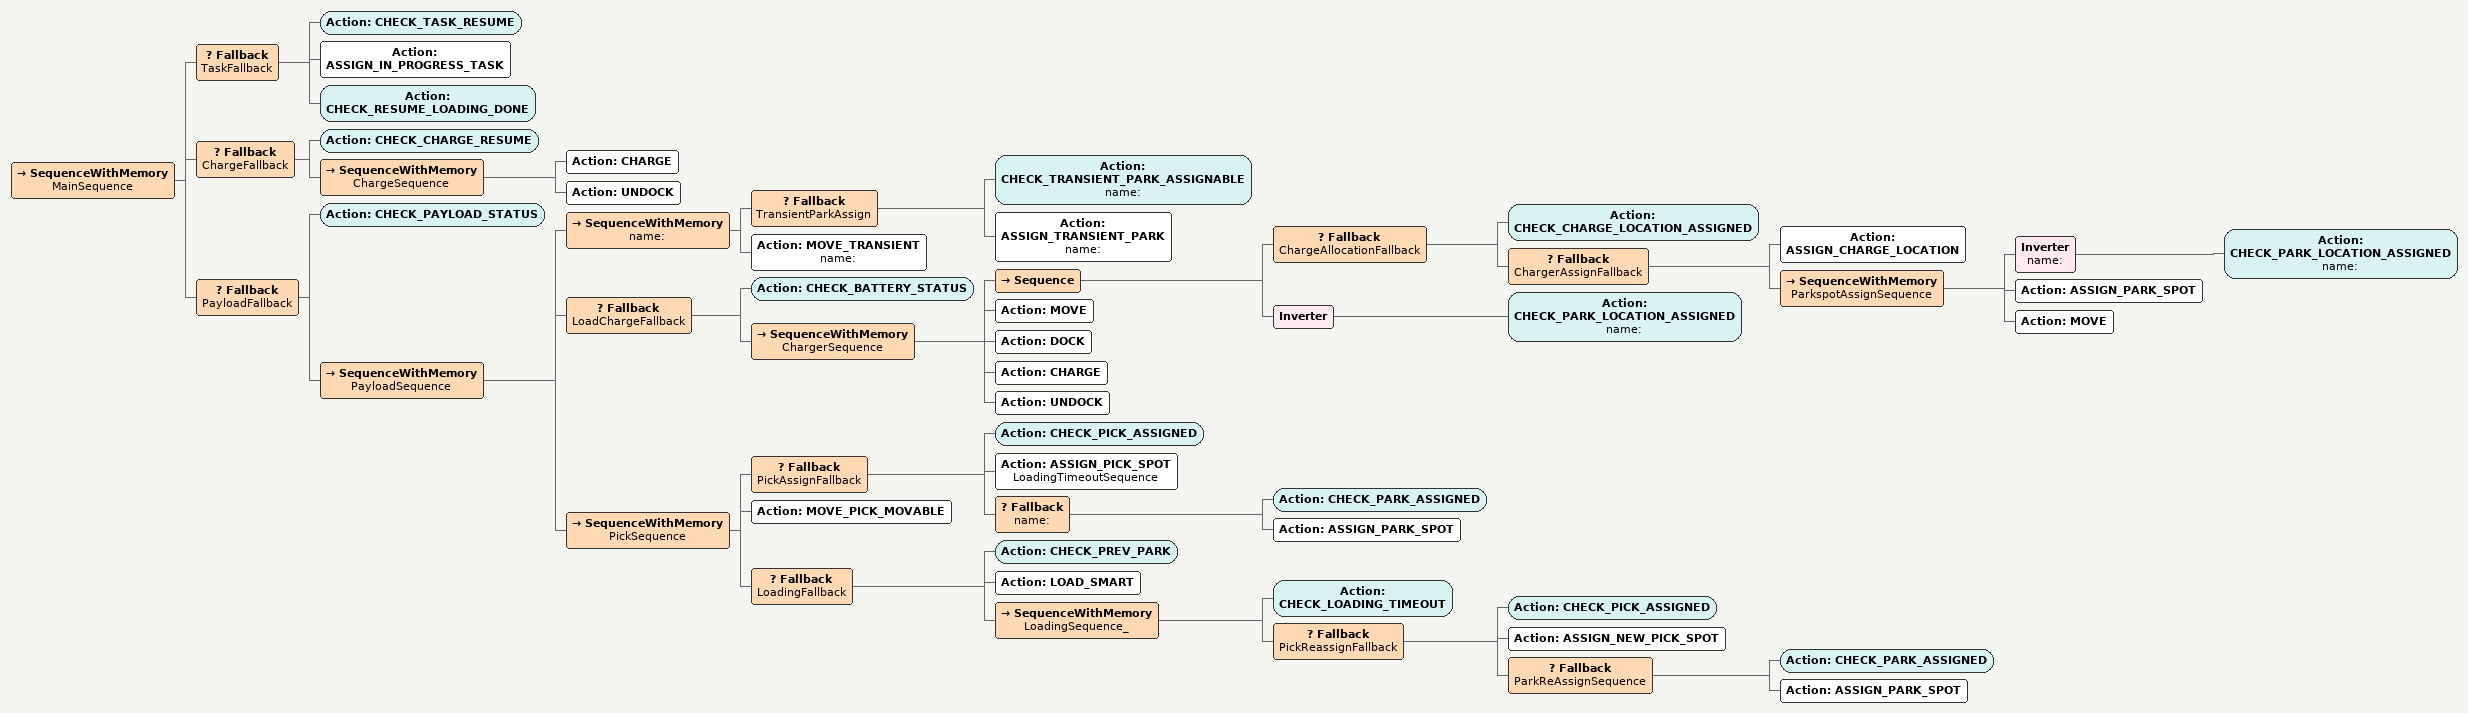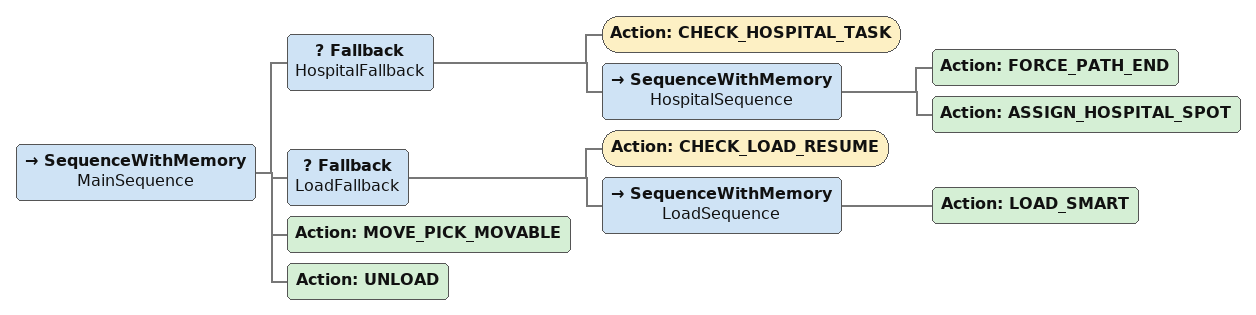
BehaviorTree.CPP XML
<SequenceWithMemory name="MainSequence">
    <Fallback name="TaskFallback">
        <Action ID="CHECK_TASK_RESUME"/>
        <Action ID="ASSIGN_IN_PROGRESS_TASK"/>
        <Action ID="CHECK_RESUME_LOADING_DONE"/>
    </Fallback>
    <Fallback name="ChargeFallback">
        <Action ID="CHECK_CHARGE_RESUME"/>
        <SequenceWithMemory name="ChargeSequence">
            <Action ID="CHARGE"/>
            <Action ID="UNDOCK"/>
        </SequenceWithMemory>
    </Fallback>
    <Fallback name="PayloadFallback">
        <Action ID="CHECK_PAYLOAD_STATUS"/>
        <SequenceWithMemory name="PayloadSequence">
            <SequenceWithMemory name="">
                <Fallback name="TransientParkAssign">
                    <Action ID="CHECK_TRANSIENT_PARK_ASSIGNABLE" name=""/>
                    <Action ID="ASSIGN_TRANSIENT_PARK" name=""/>
                </Fallback>
                <Action ID="MOVE_TRANSIENT" name=""/>
            </SequenceWithMemory>
            <Fallback name="LoadChargeFallback">
                <Action ID="CHECK_BATTERY_STATUS"/>
                <SequenceWithMemory name="ChargerSequence">
                    <Sequence>
                        <Fallback name="ChargeAllocationFallback">
                            <Action ID="CHECK_CHARGE_LOCATION_ASSIGNED"/>
                            <Fallback name="ChargerAssignFallback">
                                <Action ID="ASSIGN_CHARGE_LOCATION"/>
                                <SequenceWithMemory name="ParkspotAssignSequence">
                                    <Inverter name="">
                                        <Action ID="CHECK_PARK_LOCATION_ASSIGNED" name=""/>
                                    </Inverter>
                                    <Action ID="ASSIGN_PARK_SPOT"/>
                                    <Action ID="MOVE"/>
                                </SequenceWithMemory>
                            </Fallback>
                        </Fallback>
                        <Inverter>
                            <Action ID="CHECK_PARK_LOCATION_ASSIGNED" name=""/>
                        </Inverter>
                    </Sequence>
                    <Action ID="MOVE"/>
                    <Action ID="DOCK"/>
                    <Action ID="CHARGE"/>
                    <Action ID="UNDOCK"/>
                </SequenceWithMemory>
            </Fallback>
            <SequenceWithMemory name="PickSequence">
                <Fallback name="PickAssignFallback">
                    <Action ID="CHECK_PICK_ASSIGNED"/>
                    <Action ID="ASSIGN_PICK_SPOT" name="LoadingTimeoutSequence"/>
                    <Fallback name="">
                        <Action ID="CHECK_PARK_ASSIGNED"/>
                        <Action ID="ASSIGN_PARK_SPOT"/>
                    </Fallback>
                </Fallback>
                <Action ID="MOVE_PICK_MOVABLE"/>
                <Fallback name="LoadingFallback">
                    <Action ID="CHECK_PREV_PARK"/>
                    <Action ID="LOAD_SMART"/>
                    <SequenceWithMemory name="LoadingSequence_">
                        <Action ID="CHECK_LOADING_TIMEOUT"/>
                        <Fallback name="PickReassignFallback">
                            <Action ID="CHECK_PICK_ASSIGNED"/>
                            <Action ID="ASSIGN_NEW_PICK_SPOT"/>
                            <Fallback name="ParkReAssignSequence">
                                <Action ID="CHECK_PARK_ASSIGNED"/>
                                <Action ID="ASSIGN_PARK_SPOT"/>
                            </Fallback>
                        </Fallback>
                    </SequenceWithMemory>
                </Fallback>
            </SequenceWithMemory>
        </SequenceWithMemory>
    </Fallback>
</SequenceWithMemory>

<SequenceWithMemory name="MainSequence">
    <Fallback name="HospitalFallback">
        <Action ID="CHECK_HOSPITAL_TASK"/>
        <SequenceWithMemory name="HospitalSequence">
            <Action ID="FORCE_PATH_END"/>
            <Action ID="ASSIGN_HOSPITAL_SPOT"/>
        </SequenceWithMemory>
    </Fallback>
    <Fallback name="LoadFallback">
        <Action ID="CHECK_LOAD_RESUME"/>
        <SequenceWithMemory name="LoadSequence">
            <Action ID="LOAD_SMART"/>
        </SequenceWithMemory>
    </Fallback>
    <Action ID="MOVE_PICK_MOVABLE"/>
    <Action ID="UNLOAD"/>
</SequenceWithMemory>
